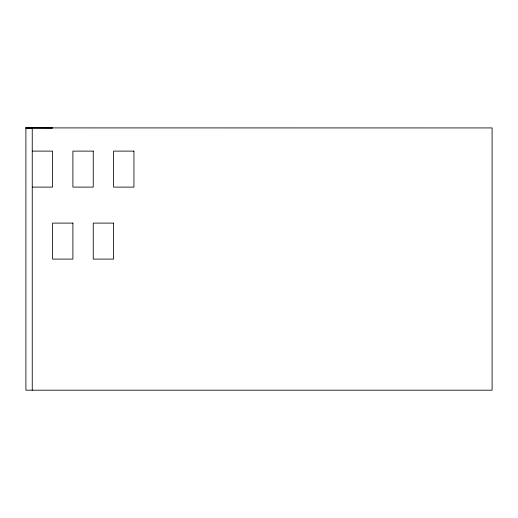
<?xml version="1.0" encoding="UTF-8"?>
<svg xmlns="http://www.w3.org/2000/svg" width="518" height="518" viewBox="0 0 518 518"><rect width="100%" height="100%" fill="white"/><g stroke="black" fill="none" stroke-linecap="round" stroke-linejoin="round"><path stroke-width="0.78" d="M32.245 127.914L25.9 127.894L52.577 127.933L25.9 127.804L25.9 390.196L492.1 390.196L492.1 127.933L25.9 127.907L32.245 127.907L32.245 390.196M32.245 151.114L52.577 151.114L52.577 187.108L32.245 187.108M93.246 151.114L72.908 151.114L72.908 187.108L93.246 187.108L93.246 151.114M133.935 151.114L113.578 151.114L113.578 187.108L133.935 187.108L133.935 151.114M72.908 223.103L52.577 223.103L52.577 259.097L72.908 259.097L72.908 223.103M113.578 223.103L93.246 223.103L93.246 259.097L113.578 259.097L113.578 223.103"/></g></svg>
